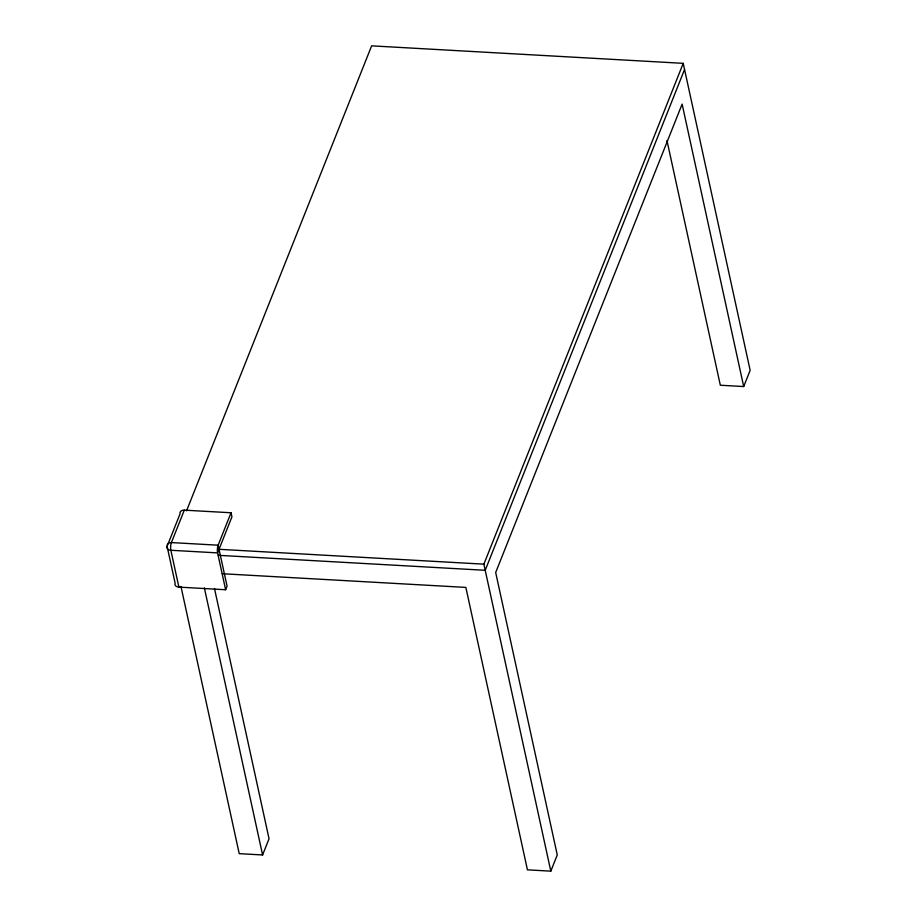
<?xml version="1.0" encoding="UTF-8"?>
<svg xmlns="http://www.w3.org/2000/svg" width="917" height="917" viewBox="0 0 917 917"><rect width="100%" height="100%" fill="white"/><g stroke="black" fill="none" stroke-linecap="round" stroke-linejoin="round"><path stroke-width="1.38" d="M167.616 545.076L180.007 513.944A5.456 3.84 21.7 0 1 184.306 510.15L231.038 512.763L231.932 516.867L217.593 552.894L225.628 589.734L178.884 587.109A5.456 3.508 -12.3 0 1 175.124 583.212L167.1 546.372A5.456 3.84 21.7 0 1 171.399 542.577L184.306 510.15M186.564 510.792L371.637 45.85L683.222 63.342L750.152 370.33L743.698 386.55L720.326 385.232L666.98 140.553M231.038 512.763L218.131 545.191A5.456 1.662 -86.8 0 0 217.593 552.894L170.86 550.269A5.456 3.508 -12.3 0 1 167.1 546.372M225.628 589.734L227.061 586.123L218.131 545.191L171.399 542.577A5.456 1.662 -86.8 0 0 170.86 550.269L178.884 587.109M180.947 586.387L239.222 853.658L262.594 854.965L269.048 838.757L214.475 588.485M222.373 573.733L465.859 587.407L527.435 869.843L550.808 871.15L483.878 564.161L683.222 63.342M684.552 69.486L485.208 570.294L218.361 555.312M550.808 871.15L557.261 854.942L495.684 572.506L682.122 104.114L743.698 386.55M218.028 549.237L483.878 564.161M204.365 587.912L262.594 854.965"/></g></svg>
